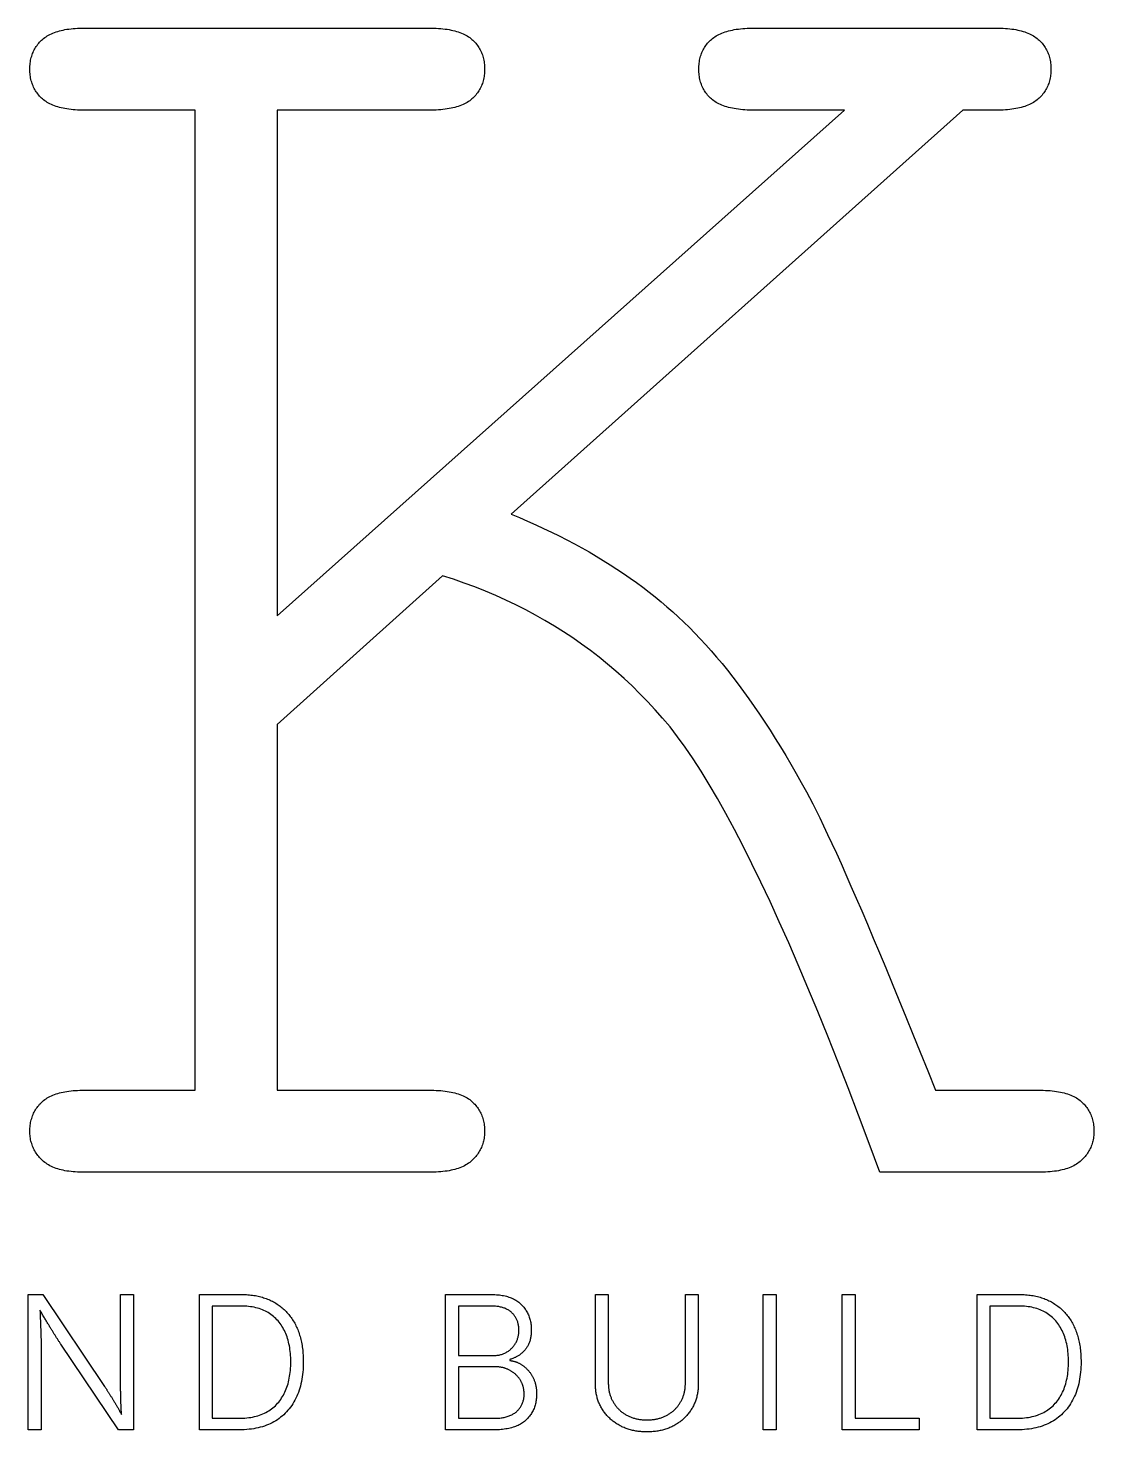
# Model space of a CAD drawing. Header units: millimetres. Extents: x 2.3 to 97.9, y 1.2 to 62.5.
# Drawn here: x 51.3 to 97.9, y 1.2 to 62.5 of the extents above; entities that cross this region are included whole.
import ezdxf

# ---------------------------------------------------------------- set-up
doc = ezdxf.new("R2010")
doc.units = ezdxf.units.MM
doc.layers.add('LK-GOLD', color=7, linetype='Continuous', true_color=0xc9a96e)

msp = doc.modelspace()

# ---------------------------------------------------------------- linework, layer by layer
at = {"layer": 'LK-GOLD'}
for points in [[(62.237, 32.068), (62.237, 16.089), (68.859, 16.089), (68.968, 16.088), (69.075, 16.085), (69.178, 16.081), (69.279, 16.075), (69.378, 16.068), (69.473, 16.058), (69.566, 16.047), (69.657, 16.034), (69.744, 16.02), (69.829, 16.004), (69.912, 15.986), (69.991, 15.966), (70.068, 15.945), (70.143, 15.922), (70.214, 15.897), (70.283, 15.87), (70.35, 15.842), (70.413, 15.812), (70.474, 15.781), (70.533, 15.748), (70.588, 15.713), (70.641, 15.676), (70.691, 15.638), (70.739, 15.598), (70.784, 15.556), (70.828, 15.513), (70.869, 15.47), (70.909, 15.425), (70.946, 15.379), (70.982, 15.332), (71.016, 15.284), (71.048, 15.234), (71.077, 15.184), (71.105, 15.132), (71.131, 15.08), (71.156, 15.026), (71.178, 14.971), (71.198, 14.915), (71.216, 14.858), (71.233, 14.8), (71.247, 14.741), (71.26, 14.68), (71.27, 14.619), (71.279, 14.556), (71.286, 14.492), (71.291, 14.428), (71.293, 14.362), (71.294, 14.294), (71.293, 14.231), (71.291, 14.168), (71.286, 14.106), (71.279, 14.045), (71.27, 13.985), (71.26, 13.926), (71.247, 13.868), (71.233, 13.81), (71.216, 13.754), (71.198, 13.698), (71.178, 13.643), (71.156, 13.589), (71.131, 13.537), (71.105, 13.484), (71.077, 13.433), (71.048, 13.383), (71.016, 13.334), (70.982, 13.285), (70.946, 13.237), (70.909, 13.191), (70.869, 13.145), (70.828, 13.1), (70.784, 13.056), (70.739, 13.013), (70.691, 12.971), (70.641, 12.931), (70.588, 12.893), (70.533, 12.856), (70.474, 12.821), (70.413, 12.788), (70.35, 12.757), (70.283, 12.728), (70.214, 12.7), (70.143, 12.674), (70.068, 12.65), (69.991, 12.628), (69.912, 12.608), (69.829, 12.589), (69.744, 12.572), (69.657, 12.557), (69.566, 12.544), (69.473, 12.532), (69.378, 12.522), (69.279, 12.514), (69.178, 12.508), (69.075, 12.504), (68.968, 12.501), (68.859, 12.5), (53.82, 12.5), (53.715, 12.501), (53.611, 12.504), (53.511, 12.508), (53.413, 12.514), (53.318, 12.522), (53.225, 12.532), (53.134, 12.544), (53.046, 12.557), (52.961, 12.572), (52.878, 12.589), (52.798, 12.608), (52.72, 12.628), (52.645, 12.65), (52.572, 12.674), (52.502, 12.7), (52.434, 12.728), (52.369, 12.757), (52.306, 12.788), (52.246, 12.821), (52.188, 12.856), (52.133, 12.893), (52.081, 12.931), (52.03, 12.971), (51.983, 13.013), (51.938, 13.056), (51.894, 13.1), (51.853, 13.145), (51.813, 13.191), (51.776, 13.237), (51.74, 13.285), (51.706, 13.334), (51.674, 13.383), (51.644, 13.433), (51.616, 13.484), (51.59, 13.537), (51.566, 13.589), (51.544, 13.643), (51.524, 13.698), (51.506, 13.754), (51.489, 13.81), (51.475, 13.868), (51.462, 13.926), (51.452, 13.985), (51.443, 14.045), (51.436, 14.106), (51.431, 14.168), (51.428, 14.231), (51.427, 14.294), (51.428, 14.362), (51.431, 14.428), (51.436, 14.492), (51.443, 14.556), (51.452, 14.619), (51.462, 14.68), (51.475, 14.741), (51.489, 14.8), (51.506, 14.858), (51.524, 14.915), (51.544, 14.971), (51.566, 15.026), (51.59, 15.08), (51.616, 15.132), (51.644, 15.184), (51.674, 15.234), (51.706, 15.284), (51.74, 15.332), (51.776, 15.379), (51.813, 15.425), (51.853, 15.47), (51.894, 15.513), (51.938, 15.556), (51.983, 15.598), (52.03, 15.638), (52.081, 15.676), (52.133, 15.713), (52.188, 15.748), (52.246, 15.781), (52.306, 15.812), (52.369, 15.842), (52.434, 15.87), (52.502, 15.897), (52.572, 15.922), (52.645, 15.945), (52.72, 15.966), (52.798, 15.986), (52.878, 16.004), (52.961, 16.02), (53.046, 16.034), (53.134, 16.047), (53.225, 16.058), (53.318, 16.068), (53.413, 16.075), (53.511, 16.081), (53.611, 16.085), (53.715, 16.088), (53.82, 16.089), (58.648, 16.089), (58.648, 58.899), (53.82, 58.899), (53.715, 58.9), (53.611, 58.902), (53.511, 58.907), (53.413, 58.913), (53.318, 58.92), (53.225, 58.93), (53.134, 58.941), (53.046, 58.954), (52.961, 58.968), (52.878, 58.984), (52.798, 59.002), (52.72, 59.022), (52.645, 59.043), (52.572, 59.066), (52.502, 59.091), (52.434, 59.117), (52.369, 59.145), (52.306, 59.175), (52.246, 59.207), (52.188, 59.24), (52.133, 59.275), (52.081, 59.312), (52.03, 59.35), (51.983, 59.39), (51.938, 59.432), (51.894, 59.474), (51.853, 59.518), (51.813, 59.563), (51.776, 59.609), (51.74, 59.656), (51.706, 59.704), (51.674, 59.753), (51.644, 59.804), (51.616, 59.855), (51.59, 59.908), (51.566, 59.962), (51.544, 60.017), (51.524, 60.073), (51.506, 60.13), (51.489, 60.188), (51.475, 60.247), (51.462, 60.308), (51.452, 60.369), (51.443, 60.432), (51.436, 60.495), (51.431, 60.56), (51.428, 60.626), (51.427, 60.693), (51.428, 60.76), (51.431, 60.826), (51.436, 60.891), (51.443, 60.955), (51.452, 61.018), (51.462, 61.079), (51.475, 61.14), (51.489, 61.199), (51.506, 61.257), (51.524, 61.314), (51.544, 61.37), (51.566, 61.425), (51.59, 61.479), (51.616, 61.531), (51.644, 61.583), (51.674, 61.633), (51.706, 61.683), (51.74, 61.731), (51.776, 61.778), (51.813, 61.824), (51.853, 61.869), (51.894, 61.912), (51.938, 61.955), (51.983, 61.996), (52.03, 62.037), (52.081, 62.075), (52.133, 62.112), (52.188, 62.147), (52.246, 62.18), (52.306, 62.211), (52.369, 62.241), (52.434, 62.269), (52.502, 62.296), (52.572, 62.321), (52.645, 62.344), (52.72, 62.365), (52.798, 62.385), (52.878, 62.402), (52.961, 62.419), (53.046, 62.433), (53.134, 62.446), (53.225, 62.457), (53.318, 62.466), (53.413, 62.474), (53.511, 62.48), (53.611, 62.484), (53.715, 62.487), (53.82, 62.488), (68.859, 62.488), (68.968, 62.487), (69.075, 62.484), (69.178, 62.48), (69.279, 62.474), (69.378, 62.466), (69.473, 62.457), (69.566, 62.446), (69.657, 62.433), (69.744, 62.419), (69.829, 62.402), (69.912, 62.385), (69.991, 62.365), (70.068, 62.344), (70.143, 62.321), (70.214, 62.296), (70.283, 62.269), (70.35, 62.241), (70.413, 62.211), (70.474, 62.18), (70.533, 62.147), (70.588, 62.112), (70.641, 62.075), (70.691, 62.037), (70.739, 61.996), (70.784, 61.955), (70.828, 61.912), (70.869, 61.869), (70.909, 61.824), (70.946, 61.778), (70.982, 61.731), (71.016, 61.683), (71.048, 61.633), (71.077, 61.583), (71.105, 61.531), (71.131, 61.479), (71.156, 61.425), (71.178, 61.37), (71.198, 61.314), (71.216, 61.257), (71.233, 61.199), (71.247, 61.14), (71.26, 61.079), (71.27, 61.018), (71.279, 60.955), (71.286, 60.891), (71.291, 60.826), (71.293, 60.76), (71.294, 60.693), (71.293, 60.626), (71.291, 60.56), (71.286, 60.495), (71.279, 60.432), (71.27, 60.369), (71.26, 60.308), (71.247, 60.247), (71.233, 60.188), (71.216, 60.13), (71.198, 60.073), (71.178, 60.017), (71.156, 59.962), (71.131, 59.908), (71.105, 59.855), (71.077, 59.804), (71.048, 59.753), (71.016, 59.704), (70.982, 59.656), (70.946, 59.609), (70.909, 59.563), (70.869, 59.518), (70.828, 59.474), (70.784, 59.432), (70.739, 59.39), (70.691, 59.35), (70.641, 59.312), (70.588, 59.275), (70.533, 59.24), (70.474, 59.207), (70.413, 59.175), (70.35, 59.145), (70.283, 59.117), (70.214, 59.091), (70.143, 59.066), (70.068, 59.043), (69.991, 59.022), (69.912, 59.002), (69.829, 58.984), (69.744, 58.968), (69.657, 58.954), (69.566, 58.941), (69.473, 58.93), (69.378, 58.92), (69.279, 58.913), (69.178, 58.907), (69.075, 58.902), (68.968, 58.9), (68.859, 58.899), (62.237, 58.899), (62.237, 36.81), (87.017, 58.899), (83.086, 58.899), (82.977, 58.9), (82.871, 58.902), (82.767, 58.907), (82.666, 58.913), (82.568, 58.92), (82.472, 58.93), (82.379, 58.941), (82.289, 58.954), (82.201, 58.968), (82.116, 58.984), (82.034, 59.002), (81.954, 59.022), (81.877, 59.043), (81.803, 59.066), (81.731, 59.091), (81.662, 59.117), (81.596, 59.145), (81.532, 59.175), (81.471, 59.207), (81.413, 59.24), (81.357, 59.275), (81.304, 59.312), (81.254, 59.35), (81.207, 59.39), (81.161, 59.432), (81.118, 59.474), (81.076, 59.518), (81.037, 59.563), (80.999, 59.609), (80.964, 59.656), (80.93, 59.704), (80.898, 59.753), (80.868, 59.804), (80.84, 59.855), (80.814, 59.908), (80.79, 59.962), (80.768, 60.017), (80.748, 60.073), (80.729, 60.13), (80.713, 60.188), (80.698, 60.247), (80.686, 60.308), (80.675, 60.369), (80.667, 60.432), (80.66, 60.495), (80.655, 60.56), (80.652, 60.626), (80.651, 60.693), (80.652, 60.76), (80.655, 60.826), (80.66, 60.891), (80.667, 60.955), (80.675, 61.018), (80.686, 61.079), (80.698, 61.14), (80.713, 61.199), (80.729, 61.257), (80.748, 61.314), (80.768, 61.37), (80.79, 61.425), (80.814, 61.479), (80.84, 61.531), (80.868, 61.583), (80.898, 61.633), (80.93, 61.683), (80.964, 61.731), (80.999, 61.778), (81.037, 61.824), (81.076, 61.869), (81.118, 61.912), (81.161, 61.955), (81.207, 61.996), (81.254, 62.037), (81.304, 62.075), (81.357, 62.112), (81.413, 62.147), (81.471, 62.18), (81.532, 62.211), (81.596, 62.241), (81.662, 62.269), (81.731, 62.296), (81.803, 62.321), (81.877, 62.344), (81.954, 62.365), (82.034, 62.385), (82.116, 62.402), (82.201, 62.419), (82.289, 62.433), (82.379, 62.446), (82.472, 62.457), (82.568, 62.466), (82.666, 62.474), (82.767, 62.48), (82.871, 62.484), (82.977, 62.487), (83.086, 62.488), (93.639, 62.488), (93.745, 62.487), (93.848, 62.484), (93.948, 62.48), (94.046, 62.474), (94.142, 62.466), (94.235, 62.457), (94.325, 62.446), (94.413, 62.433), (94.499, 62.419), (94.581, 62.402), (94.662, 62.385), (94.74, 62.365), (94.815, 62.344), (94.888, 62.321), (94.958, 62.296), (95.026, 62.269), (95.091, 62.241), (95.153, 62.211), (95.214, 62.18), (95.271, 62.147), (95.326, 62.112), (95.379, 62.075), (95.429, 62.037), (95.477, 61.996), (95.522, 61.955), (95.565, 61.912), (95.607, 61.869), (95.646, 61.824), (95.684, 61.778), (95.72, 61.731), (95.753, 61.683), (95.785, 61.633), (95.815, 61.583), (95.843, 61.531), (95.869, 61.479), (95.893, 61.425), (95.915, 61.37), (95.936, 61.314), (95.954, 61.257), (95.97, 61.199), (95.985, 61.14), (95.997, 61.079), (96.008, 61.018), (96.017, 60.955), (96.023, 60.891), (96.028, 60.826), (96.031, 60.76), (96.032, 60.693), (96.031, 60.626), (96.028, 60.56), (96.023, 60.495), (96.017, 60.432), (96.008, 60.369), (95.997, 60.308), (95.985, 60.247), (95.97, 60.188), (95.954, 60.13), (95.936, 60.073), (95.915, 60.017), (95.893, 59.962), (95.869, 59.908), (95.843, 59.855), (95.815, 59.804), (95.785, 59.753), (95.753, 59.704), (95.72, 59.656), (95.684, 59.609), (95.646, 59.563), (95.607, 59.518), (95.565, 59.474), (95.522, 59.432), (95.477, 59.39), (95.429, 59.35), (95.379, 59.312), (95.326, 59.275), (95.271, 59.24), (95.214, 59.207), (95.153, 59.175), (95.091, 59.145), (95.026, 59.117), (94.958, 59.091), (94.888, 59.066), (94.815, 59.043), (94.74, 59.022), (94.662, 59.002), (94.581, 58.984), (94.499, 58.968), (94.413, 58.954), (94.325, 58.941), (94.235, 58.93), (94.142, 58.92), (94.046, 58.913), (93.948, 58.907), (93.848, 58.902), (93.745, 58.9), (93.639, 58.899), (92.187, 58.899), (72.448, 41.254), (72.812, 41.103), (73.171, 40.948), (73.525, 40.791), (73.873, 40.631), (74.217, 40.467), (74.555, 40.3), (74.888, 40.131), (75.216, 39.958), (75.538, 39.782), (75.856, 39.603), (76.168, 39.42), (76.475, 39.235), (76.777, 39.046), (77.073, 38.855), (77.365, 38.66), (77.651, 38.462), (77.932, 38.261), (78.208, 38.057), (78.478, 37.85), (78.744, 37.64), (79.004, 37.426), (79.259, 37.21), (79.509, 36.99), (79.754, 36.768), (79.996, 36.539), (80.237, 36.303), (80.477, 36.059), (80.716, 35.807), (80.955, 35.548), (81.193, 35.28), (81.43, 35.005), (81.667, 34.722), (81.903, 34.43), (82.138, 34.131), (82.372, 33.825), (82.606, 33.51), (82.839, 33.187), (83.071, 32.857), (83.302, 32.518), (83.533, 32.172), (83.763, 31.818), (83.992, 31.456), (84.22, 31.087), (84.448, 30.709), (84.675, 30.324), (84.901, 29.93), (85.126, 29.529), (85.351, 29.12), (85.483, 28.875), (85.625, 28.605), (85.775, 28.309), (85.935, 27.986), (86.103, 27.638), (86.28, 27.264), (86.466, 26.864), (86.661, 26.438), (86.865, 25.986), (87.078, 25.508), (87.299, 25.004), (87.53, 24.474), (87.769, 23.918), (88.018, 23.336), (88.275, 22.728), (88.541, 22.094), (88.816, 21.434), (89.1, 20.749), (89.393, 20.037), (89.694, 19.299), (90.005, 18.536), (90.325, 17.746), (90.653, 16.93), (90.99, 16.089), (95.477, 16.089), (95.586, 16.088), (95.692, 16.085), (95.796, 16.081), (95.897, 16.075), (95.995, 16.068), (96.091, 16.058), (96.184, 16.047), (96.274, 16.034), (96.362, 16.02), (96.447, 16.004), (96.529, 15.986), (96.609, 15.966), (96.686, 15.945), (96.76, 15.922), (96.832, 15.897), (96.901, 15.87), (96.967, 15.842), (97.031, 15.812), (97.092, 15.781), (97.15, 15.748), (97.206, 15.713), (97.259, 15.676), (97.309, 15.638), (97.356, 15.598), (97.402, 15.556), (97.445, 15.513), (97.487, 15.47), (97.526, 15.425), (97.564, 15.379), (97.599, 15.332), (97.633, 15.284), (97.665, 15.234), (97.695, 15.184), (97.723, 15.132), (97.749, 15.08), (97.773, 15.026), (97.795, 14.971), (97.815, 14.915), (97.834, 14.858), (97.85, 14.8), (97.865, 14.741), (97.877, 14.68), (97.888, 14.619), (97.896, 14.556), (97.903, 14.492), (97.908, 14.428), (97.911, 14.362), (97.912, 14.294), (97.911, 14.231), (97.908, 14.168), (97.903, 14.106), (97.896, 14.045), (97.888, 13.985), (97.877, 13.926), (97.865, 13.868), (97.85, 13.81), (97.834, 13.754), (97.815, 13.698), (97.795, 13.643), (97.773, 13.589), (97.749, 13.537), (97.723, 13.484), (97.695, 13.433), (97.665, 13.383), (97.633, 13.334), (97.599, 13.285), (97.564, 13.237), (97.526, 13.191), (97.487, 13.145), (97.445, 13.1), (97.402, 13.056), (97.356, 13.013), (97.309, 12.971), (97.259, 12.931), (97.206, 12.893), (97.15, 12.856), (97.092, 12.821), (97.031, 12.788), (96.967, 12.757), (96.901, 12.728), (96.832, 12.7), (96.76, 12.674), (96.686, 12.65), (96.609, 12.628), (96.529, 12.608), (96.447, 12.589), (96.362, 12.572), (96.274, 12.557), (96.184, 12.544), (96.091, 12.532), (95.995, 12.522), (95.897, 12.514), (95.796, 12.508), (95.692, 12.504), (95.586, 12.501), (95.477, 12.5), (88.555, 12.5), (88.088, 13.766), (87.628, 14.994), (87.173, 16.184), (86.725, 17.336), (86.283, 18.449), (85.848, 19.524), (85.418, 20.561), (84.995, 21.56), (84.578, 22.521), (84.167, 23.443), (83.762, 24.327), (83.364, 25.173), (82.972, 25.981), (82.586, 26.751), (82.207, 27.482), (81.833, 28.175), (81.466, 28.83), (81.105, 29.447), (80.75, 30.026), (80.402, 30.566), (80.06, 31.068), (79.724, 31.532), (79.394, 31.958), (79.07, 32.346), (78.747, 32.71), (78.416, 33.064), (78.079, 33.41), (77.735, 33.747), (77.385, 34.074), (77.028, 34.392), (76.664, 34.702), (76.293, 35.002), (75.916, 35.293), (75.532, 35.574), (75.142, 35.847), (74.744, 36.111), (74.341, 36.365), (73.93, 36.61), (73.513, 36.847), (73.089, 37.074), (72.658, 37.292), (72.221, 37.501), (71.777, 37.7), (71.326, 37.891), (70.869, 38.072), (70.405, 38.245), (69.935, 38.408), (69.457, 38.562)], [(51.349, 1.25), (51.349, 7.161), (52, 7.161), (54.694, 3.146), (54.706, 3.128), (54.718, 3.109), (54.731, 3.089), (54.744, 3.07), (54.757, 3.05), (54.77, 3.029), (54.783, 3.009), (54.797, 2.988), (54.81, 2.967), (54.824, 2.945), (54.838, 2.923), (54.852, 2.901), (54.867, 2.878), (54.881, 2.855), (54.896, 2.832), (54.91, 2.809), (54.925, 2.785), (54.941, 2.761), (54.956, 2.736), (54.971, 2.711), (54.987, 2.686), (55.003, 2.661), (55.019, 2.635), (55.035, 2.609), (55.051, 2.582), (55.067, 2.556), (55.084, 2.529), (55.1, 2.502), (55.116, 2.475), (55.132, 2.448), (55.149, 2.42), (55.165, 2.392), (55.182, 2.364), (55.198, 2.336), (55.215, 2.308), (55.231, 2.279), (55.248, 2.25), (55.264, 2.221), (55.281, 2.192), (55.298, 2.163), (55.314, 2.133), (55.331, 2.103), (55.348, 2.073), (55.364, 2.043), (55.381, 2.013), (55.398, 1.982), (55.415, 1.951), (55.432, 1.92), (55.43, 1.953), (55.428, 1.985), (55.426, 2.017), (55.424, 2.049), (55.422, 2.08), (55.421, 2.112), (55.419, 2.143), (55.417, 2.174), (55.416, 2.205), (55.414, 2.236), (55.413, 2.267), (55.412, 2.297), (55.41, 2.328), (55.409, 2.358), (55.408, 2.388), (55.407, 2.418), (55.406, 2.447), (55.405, 2.477), (55.404, 2.506), (55.403, 2.535), (55.402, 2.564), (55.401, 2.593), (55.4, 2.622), (55.4, 2.65), (55.399, 2.679), (55.399, 2.707), (55.398, 2.734), (55.397, 2.762), (55.397, 2.789), (55.396, 2.816), (55.396, 2.842), (55.395, 2.869), (55.395, 2.895), (55.395, 2.92), (55.394, 2.946), (55.394, 2.971), (55.394, 2.996), (55.393, 3.02), (55.393, 3.044), (55.393, 3.068), (55.393, 3.092), (55.392, 3.115), (55.392, 3.138), (55.392, 3.161), (55.392, 3.184), (55.392, 3.206), (55.392, 3.228), (55.392, 3.25), (55.392, 7.161), (55.955, 7.161), (55.955, 1.25), (55.301, 1.25), (52.785, 4.987), (52.768, 5.013), (52.751, 5.038), (52.734, 5.064), (52.717, 5.09), (52.7, 5.116), (52.682, 5.142), (52.665, 5.168), (52.648, 5.194), (52.631, 5.22), (52.614, 5.247), (52.597, 5.273), (52.58, 5.3), (52.563, 5.326), (52.546, 5.353), (52.529, 5.38), (52.512, 5.407), (52.495, 5.434), (52.478, 5.461), (52.461, 5.488), (52.444, 5.516), (52.427, 5.543), (52.41, 5.571), (52.394, 5.598), (52.377, 5.626), (52.36, 5.654), (52.342, 5.683), (52.325, 5.712), (52.306, 5.742), (52.288, 5.773), (52.269, 5.804), (52.25, 5.835), (52.23, 5.868), (52.21, 5.901), (52.19, 5.935), (52.17, 5.969), (52.149, 6.004), (52.127, 6.039), (52.106, 6.075), (52.084, 6.112), (52.061, 6.15), (52.038, 6.188), (52.015, 6.226), (51.992, 6.265), (51.968, 6.305), (51.944, 6.346), (51.919, 6.387), (51.894, 6.429), (51.869, 6.471), (51.871, 6.431), (51.872, 6.392), (51.874, 6.353), (51.875, 6.315), (51.877, 6.277), (51.878, 6.239), (51.88, 6.201), (51.881, 6.164), (51.883, 6.127), (51.884, 6.09), (51.886, 6.054), (51.887, 6.018), (51.889, 5.983), (51.89, 5.947), (51.891, 5.912), (51.893, 5.878), (51.894, 5.843), (51.895, 5.809), (51.897, 5.776), (51.898, 5.742), (51.899, 5.709), (51.9, 5.676), (51.901, 5.644), (51.903, 5.612), (51.904, 5.58), (51.905, 5.549), (51.906, 5.519), (51.907, 5.488), (51.908, 5.459), (51.909, 5.43), (51.91, 5.401), (51.91, 5.373), (51.911, 5.345), (51.912, 5.318), (51.912, 5.292), (51.913, 5.265), (51.914, 5.24), (51.914, 5.215), (51.915, 5.19), (51.915, 5.166), (51.915, 5.142), (51.916, 5.119), (51.916, 5.097), (51.916, 5.075), (51.916, 5.053), (51.916, 5.032), (51.916, 5.011), (51.917, 4.991), (51.917, 1.25)], [(60.576, 1.25), (58.831, 1.25), (58.831, 7.161), (60.68, 7.161), (60.75, 7.161), (60.819, 7.159), (60.887, 7.156), (60.955, 7.151), (61.021, 7.146), (61.087, 7.139), (61.152, 7.131), (61.216, 7.122), (61.279, 7.112), (61.342, 7.1), (61.403, 7.087), (61.464, 7.073), (61.524, 7.058), (61.583, 7.041), (61.641, 7.023), (61.699, 7.004), (61.755, 6.984), (61.811, 6.963), (61.866, 6.94), (61.92, 6.916), (61.973, 6.891), (62.025, 6.865), (62.077, 6.837), (62.128, 6.808), (62.177, 6.778), (62.226, 6.747), (62.274, 6.715), (62.321, 6.682), (62.367, 6.648), (62.412, 6.613), (62.455, 6.576), (62.498, 6.539), (62.54, 6.5), (62.581, 6.461), (62.621, 6.42), (62.66, 6.379), (62.698, 6.336), (62.735, 6.292), (62.771, 6.247), (62.806, 6.202), (62.841, 6.155), (62.874, 6.107), (62.906, 6.058), (62.937, 6.008), (62.967, 5.956), (62.996, 5.904), (63.025, 5.851), (63.052, 5.797), (63.078, 5.741), (63.103, 5.685), (63.127, 5.628), (63.15, 5.57), (63.172, 5.511), (63.193, 5.451), (63.212, 5.39), (63.231, 5.329), (63.248, 5.266), (63.264, 5.203), (63.279, 5.139), (63.293, 5.073), (63.306, 5.007), (63.318, 4.94), (63.328, 4.873), (63.338, 4.804), (63.346, 4.734), (63.353, 4.664), (63.359, 4.592), (63.364, 4.52), (63.368, 4.447), (63.371, 4.372), (63.373, 4.297), (63.373, 4.221), (63.372, 4.106), (63.368, 3.993), (63.362, 3.882), (63.353, 3.773), (63.342, 3.666), (63.328, 3.561), (63.311, 3.459), (63.292, 3.358), (63.271, 3.26), (63.247, 3.163), (63.22, 3.069), (63.191, 2.977), (63.159, 2.887), (63.125, 2.799), (63.088, 2.714), (63.049, 2.63), (63.007, 2.549), (62.963, 2.469), (62.916, 2.392), (62.866, 2.317), (62.814, 2.244), (62.76, 2.173), (62.703, 2.104), (62.643, 2.038), (62.581, 1.973), (62.517, 1.912), (62.451, 1.853), (62.383, 1.797), (62.313, 1.744), (62.24, 1.693), (62.166, 1.645), (62.089, 1.6), (62.011, 1.558), (61.93, 1.518), (61.847, 1.481), (61.762, 1.447), (61.674, 1.415), (61.585, 1.387), (61.494, 1.361), (61.4, 1.338), (61.305, 1.317), (61.207, 1.299), (61.107, 1.284), (61.005, 1.272), (60.901, 1.262), (60.795, 1.255), (60.687, 1.251), (60.576, 1.25)], [(69.585, 1.25), (69.585, 7.161), (71.596, 7.161), (71.668, 7.16), (71.737, 7.158), (71.806, 7.154), (71.873, 7.149), (71.938, 7.142), (72.002, 7.134), (72.064, 7.124), (72.125, 7.112), (72.185, 7.099), (72.243, 7.085), (72.299, 7.069), (72.354, 7.051), (72.407, 7.032), (72.459, 7.011), (72.51, 6.989), (72.559, 6.966), (72.606, 6.94), (72.652, 6.914), (72.697, 6.885), (72.74, 6.855), (72.782, 6.824), (72.822, 6.791), (72.86, 6.757), (72.897, 6.721), (72.933, 6.684), (72.967, 6.646), (73, 6.607), (73.031, 6.568), (73.06, 6.528), (73.088, 6.487), (73.115, 6.445), (73.14, 6.403), (73.163, 6.359), (73.185, 6.315), (73.206, 6.271), (73.225, 6.225), (73.242, 6.179), (73.258, 6.132), (73.272, 6.084), (73.285, 6.035), (73.297, 5.986), (73.307, 5.935), (73.315, 5.884), (73.322, 5.833), (73.327, 5.78), (73.331, 5.727), (73.333, 5.673), (73.334, 5.618), (73.333, 5.572), (73.332, 5.527), (73.33, 5.483), (73.326, 5.439), (73.322, 5.397), (73.317, 5.355), (73.311, 5.314), (73.304, 5.274), (73.296, 5.235), (73.287, 5.196), (73.277, 5.159), (73.266, 5.122), (73.254, 5.086), (73.241, 5.051), (73.228, 5.017), (73.213, 4.983), (73.198, 4.951), (73.181, 4.919), (73.164, 4.888), (73.145, 4.858), (73.126, 4.828), (73.106, 4.8), (73.084, 4.772), (73.062, 4.745), (73.039, 4.719), (73.016, 4.694), (72.992, 4.669), (72.968, 4.645), (72.943, 4.622), (72.918, 4.6), (72.893, 4.578), (72.867, 4.557), (72.84, 4.537), (72.813, 4.518), (72.786, 4.499), (72.758, 4.481), (72.73, 4.464), (72.701, 4.448), (72.672, 4.432), (72.642, 4.417), (72.612, 4.403), (72.582, 4.39), (72.551, 4.377), (72.52, 4.365), (72.488, 4.354), (72.456, 4.343), (72.423, 4.334), (72.39, 4.325), (72.39, 4.277), (72.413, 4.275), (72.437, 4.273), (72.46, 4.27), (72.483, 4.266), (72.506, 4.262), (72.53, 4.257), (72.553, 4.252), (72.576, 4.246), (72.599, 4.24), (72.622, 4.233), (72.645, 4.225), (72.668, 4.217), (72.691, 4.208), (72.714, 4.199), (72.737, 4.189), (72.76, 4.179), (72.783, 4.168), (72.805, 4.157), (72.828, 4.145), (72.851, 4.132), (72.873, 4.119), (72.896, 4.106), (72.919, 4.091), (72.941, 4.077), (72.963, 4.061), (72.985, 4.046), (73.007, 4.029), (73.028, 4.013), (73.049, 3.995), (73.07, 3.978), (73.091, 3.959), (73.111, 3.94), (73.13, 3.921), (73.15, 3.901), (73.169, 3.881), (73.188, 3.86), (73.206, 3.839), (73.224, 3.817), (73.242, 3.795), (73.259, 3.773), (73.277, 3.749), (73.293, 3.726), (73.31, 3.701), (73.326, 3.677), (73.342, 3.651), (73.357, 3.626), (73.373, 3.6), (73.387, 3.573), (73.402, 3.546), (73.416, 3.518), (73.429, 3.49), (73.441, 3.462), (73.453, 3.433), (73.465, 3.404), (73.475, 3.374), (73.486, 3.344), (73.495, 3.313), (73.504, 3.282), (73.512, 3.251), (73.52, 3.219), (73.527, 3.187), (73.533, 3.154), (73.539, 3.121), (73.544, 3.088), (73.549, 3.054), (73.553, 3.02), (73.556, 2.985), (73.559, 2.95), (73.561, 2.914), (73.563, 2.878), (73.564, 2.842), (73.564, 2.805), (73.563, 2.749), (73.561, 2.694), (73.557, 2.64), (73.551, 2.587), (73.544, 2.534), (73.536, 2.483), (73.525, 2.432), (73.514, 2.382), (73.5, 2.332), (73.485, 2.284), (73.469, 2.236), (73.451, 2.189), (73.431, 2.143), (73.41, 2.098), (73.387, 2.054), (73.363, 2.01), (73.337, 1.967), (73.31, 1.925), (73.281, 1.884), (73.25, 1.844), (73.218, 1.804), (73.184, 1.765), (73.149, 1.727), (73.112, 1.69), (73.073, 1.654), (73.033, 1.62), (72.991, 1.587), (72.947, 1.556), (72.902, 1.526), (72.854, 1.498), (72.805, 1.471), (72.755, 1.446), (72.702, 1.422), (72.648, 1.4), (72.592, 1.379), (72.534, 1.36), (72.475, 1.343), (72.414, 1.326), (72.351, 1.312), (72.286, 1.299), (72.22, 1.287), (72.152, 1.278), (72.082, 1.269), (72.011, 1.262), (71.938, 1.257), (71.862, 1.253), (71.786, 1.251), (71.707, 1.25)], [(78.384, 1.159), (78.328, 1.159), (78.274, 1.161), (78.219, 1.163), (78.166, 1.166), (78.113, 1.171), (78.06, 1.176), (78.008, 1.182), (77.957, 1.189), (77.906, 1.197), (77.856, 1.206), (77.806, 1.216), (77.757, 1.227), (77.708, 1.238), (77.66, 1.251), (77.612, 1.265), (77.565, 1.28), (77.519, 1.295), (77.473, 1.312), (77.428, 1.329), (77.383, 1.347), (77.339, 1.367), (77.295, 1.387), (77.252, 1.408), (77.209, 1.431), (77.167, 1.454), (77.126, 1.477), (77.086, 1.502), (77.046, 1.527), (77.007, 1.553), (76.969, 1.579), (76.932, 1.606), (76.896, 1.634), (76.86, 1.663), (76.825, 1.692), (76.791, 1.722), (76.757, 1.753), (76.725, 1.784), (76.693, 1.816), (76.662, 1.849), (76.632, 1.883), (76.602, 1.917), (76.574, 1.952), (76.546, 1.988), (76.519, 2.024), (76.492, 2.061), (76.467, 2.099), (76.442, 2.137), (76.418, 2.176), (76.395, 2.216), (76.372, 2.256), (76.351, 2.297), (76.331, 2.338), (76.312, 2.38), (76.294, 2.422), (76.276, 2.464), (76.26, 2.507), (76.245, 2.551), (76.231, 2.595), (76.217, 2.639), (76.205, 2.684), (76.194, 2.729), (76.183, 2.775), (76.174, 2.821), (76.166, 2.868), (76.158, 2.915), (76.152, 2.962), (76.146, 3.01), (76.142, 3.059), (76.139, 3.108), (76.136, 3.157), (76.135, 3.207), (76.134, 3.257), (76.134, 7.161), (76.697, 7.161), (76.697, 3.297), (76.698, 3.259), (76.699, 3.22), (76.701, 3.183), (76.703, 3.145), (76.707, 3.108), (76.711, 3.071), (76.715, 3.035), (76.721, 2.999), (76.727, 2.963), (76.734, 2.928), (76.742, 2.892), (76.75, 2.858), (76.759, 2.823), (76.769, 2.789), (76.78, 2.756), (76.791, 2.722), (76.803, 2.689), (76.816, 2.657), (76.829, 2.624), (76.843, 2.592), (76.858, 2.561), (76.874, 2.529), (76.891, 2.499), (76.908, 2.468), (76.926, 2.438), (76.944, 2.408), (76.963, 2.379), (76.982, 2.351), (77.003, 2.323), (77.023, 2.295), (77.045, 2.268), (77.067, 2.242), (77.089, 2.216), (77.112, 2.191), (77.136, 2.166), (77.16, 2.142), (77.185, 2.118), (77.21, 2.095), (77.236, 2.072), (77.263, 2.05), (77.29, 2.029), (77.318, 2.008), (77.346, 1.987), (77.375, 1.967), (77.405, 1.948), (77.435, 1.929), (77.466, 1.91), (77.497, 1.893), (77.529, 1.876), (77.561, 1.859), (77.594, 1.843), (77.627, 1.828), (77.66, 1.814), (77.694, 1.801), (77.729, 1.788), (77.764, 1.776), (77.799, 1.765), (77.835, 1.754), (77.871, 1.744), (77.908, 1.735), (77.945, 1.727), (77.983, 1.719), (78.021, 1.712), (78.059, 1.706), (78.098, 1.7), (78.138, 1.696), (78.178, 1.692), (78.218, 1.688), (78.259, 1.686), (78.3, 1.684), (78.341, 1.683), (78.384, 1.682), (78.426, 1.683), (78.467, 1.684), (78.508, 1.686), (78.549, 1.688), (78.59, 1.692), (78.629, 1.696), (78.669, 1.7), (78.708, 1.706), (78.746, 1.712), (78.784, 1.719), (78.822, 1.727), (78.859, 1.735), (78.896, 1.744), (78.932, 1.754), (78.968, 1.765), (79.003, 1.776), (79.038, 1.788), (79.073, 1.801), (79.107, 1.814), (79.14, 1.828), (79.173, 1.843), (79.206, 1.859), (79.238, 1.876), (79.27, 1.893), (79.302, 1.91), (79.332, 1.929), (79.362, 1.948), (79.392, 1.967), (79.421, 1.987), (79.449, 2.008), (79.477, 2.029), (79.504, 2.05), (79.53, 2.072), (79.556, 2.095), (79.582, 2.118), (79.606, 2.142), (79.631, 2.166), (79.654, 2.191), (79.677, 2.216), (79.7, 2.242), (79.721, 2.268), (79.743, 2.295), (79.763, 2.323), (79.783, 2.351), (79.803, 2.379), (79.821, 2.408), (79.84, 2.438), (79.857, 2.468), (79.874, 2.499), (79.891, 2.529), (79.906, 2.561), (79.921, 2.592), (79.935, 2.624), (79.949, 2.657), (79.961, 2.689), (79.973, 2.722), (79.984, 2.756), (79.995, 2.789), (80.005, 2.823), (80.014, 2.858), (80.022, 2.892), (80.03, 2.928), (80.036, 2.963), (80.043, 2.999), (80.048, 3.035), (80.053, 3.071), (80.057, 3.108), (80.06, 3.145), (80.062, 3.183), (80.064, 3.22), (80.065, 3.259), (80.066, 3.297), (80.066, 7.161), (80.629, 7.161), (80.629, 3.257), (80.629, 3.207), (80.627, 3.157), (80.625, 3.108), (80.621, 3.059), (80.617, 3.01), (80.611, 2.962), (80.605, 2.915), (80.598, 2.868), (80.589, 2.821), (80.58, 2.775), (80.569, 2.729), (80.558, 2.684), (80.546, 2.639), (80.533, 2.595), (80.518, 2.551), (80.503, 2.507), (80.487, 2.464), (80.469, 2.422), (80.451, 2.38), (80.432, 2.338), (80.412, 2.297), (80.391, 2.256), (80.369, 2.216), (80.345, 2.176), (80.321, 2.137), (80.297, 2.099), (80.271, 2.061), (80.245, 2.024), (80.218, 1.988), (80.19, 1.952), (80.161, 1.917), (80.132, 1.883), (80.101, 1.849), (80.07, 1.816), (80.039, 1.784), (80.006, 1.753), (79.973, 1.722), (79.939, 1.692), (79.904, 1.663), (79.868, 1.634), (79.832, 1.606), (79.795, 1.579), (79.757, 1.553), (79.718, 1.527), (79.679, 1.502), (79.639, 1.477), (79.598, 1.454), (79.556, 1.431), (79.513, 1.408), (79.47, 1.387), (79.427, 1.367), (79.383, 1.347), (79.338, 1.329), (79.293, 1.312), (79.247, 1.295), (79.201, 1.28), (79.154, 1.265), (79.106, 1.251), (79.058, 1.238), (79.01, 1.227), (78.961, 1.216), (78.911, 1.206), (78.861, 1.197), (78.81, 1.189), (78.759, 1.182), (78.707, 1.176), (78.654, 1.171), (78.601, 1.166), (78.548, 1.163), (78.494, 1.161), (78.439, 1.159), (78.384, 1.159)], [(84.028, 7.161), (84.028, 1.25), (83.465, 1.25), (83.465, 7.161)], [(86.908, 1.25), (86.908, 7.161), (87.475, 7.161), (87.475, 1.754), (90.284, 1.754), (90.284, 1.25)], [(94.552, 1.25), (92.807, 1.25), (92.807, 7.161), (94.655, 7.161), (94.725, 7.161), (94.794, 7.159), (94.863, 7.156), (94.93, 7.151), (94.997, 7.146), (95.063, 7.139), (95.128, 7.131), (95.192, 7.122), (95.255, 7.112), (95.318, 7.1), (95.379, 7.087), (95.44, 7.073), (95.5, 7.058), (95.559, 7.041), (95.617, 7.023), (95.674, 7.004), (95.731, 6.984), (95.787, 6.963), (95.842, 6.94), (95.896, 6.916), (95.949, 6.891), (96.001, 6.865), (96.053, 6.837), (96.103, 6.808), (96.153, 6.778), (96.202, 6.747), (96.25, 6.715), (96.297, 6.682), (96.342, 6.648), (96.387, 6.613), (96.431, 6.576), (96.474, 6.539), (96.516, 6.5), (96.557, 6.461), (96.597, 6.42), (96.636, 6.379), (96.674, 6.336), (96.711, 6.292), (96.747, 6.247), (96.782, 6.202), (96.816, 6.155), (96.849, 6.107), (96.882, 6.058), (96.913, 6.008), (96.943, 5.956), (96.972, 5.904), (97.001, 5.851), (97.028, 5.797), (97.054, 5.741), (97.079, 5.685), (97.103, 5.628), (97.126, 5.57), (97.148, 5.511), (97.168, 5.451), (97.188, 5.39), (97.206, 5.329), (97.224, 5.266), (97.24, 5.203), (97.255, 5.139), (97.269, 5.073), (97.282, 5.007), (97.293, 4.94), (97.304, 4.873), (97.313, 4.804), (97.322, 4.734), (97.329, 4.664), (97.335, 4.592), (97.34, 4.52), (97.344, 4.447), (97.347, 4.372), (97.349, 4.297), (97.349, 4.221), (97.348, 4.106), (97.344, 3.993), (97.338, 3.882), (97.329, 3.773), (97.317, 3.666), (97.303, 3.561), (97.287, 3.459), (97.268, 3.358), (97.246, 3.26), (97.222, 3.163), (97.196, 3.069), (97.167, 2.977), (97.135, 2.887), (97.101, 2.799), (97.064, 2.714), (97.025, 2.63), (96.983, 2.549), (96.939, 2.469), (96.892, 2.392), (96.842, 2.317), (96.79, 2.244), (96.736, 2.173), (96.679, 2.104), (96.619, 2.038), (96.557, 1.973), (96.493, 1.912), (96.427, 1.853), (96.359, 1.797), (96.289, 1.744), (96.216, 1.693), (96.142, 1.645), (96.065, 1.6), (95.986, 1.558), (95.905, 1.518), (95.822, 1.481), (95.737, 1.447), (95.65, 1.415), (95.561, 1.387), (95.47, 1.361), (95.376, 1.338), (95.28, 1.317), (95.183, 1.299), (95.083, 1.284), (94.981, 1.272), (94.877, 1.262), (94.771, 1.255), (94.663, 1.251), (94.552, 1.25)], [(59.394, 1.754), (60.545, 1.754), (60.638, 1.755), (60.729, 1.758), (60.819, 1.764), (60.906, 1.772), (60.992, 1.782), (61.075, 1.795), (61.157, 1.81), (61.237, 1.827), (61.315, 1.846), (61.39, 1.867), (61.464, 1.891), (61.536, 1.917), (61.607, 1.946), (61.675, 1.977), (61.741, 2.01), (61.805, 2.045), (61.868, 2.082), (61.928, 2.122), (61.987, 2.164), (62.043, 2.208), (62.098, 2.255), (62.151, 2.304), (62.202, 2.355), (62.251, 2.408), (62.298, 2.464), (62.342, 2.521), (62.385, 2.58), (62.426, 2.641), (62.465, 2.703), (62.502, 2.767), (62.537, 2.833), (62.57, 2.901), (62.601, 2.97), (62.63, 3.041), (62.657, 3.114), (62.682, 3.189), (62.705, 3.265), (62.726, 3.344), (62.745, 3.424), (62.762, 3.505), (62.777, 3.589), (62.79, 3.674), (62.801, 3.761), (62.81, 3.849), (62.817, 3.94), (62.822, 4.032), (62.825, 4.126), (62.826, 4.221), (62.825, 4.316), (62.822, 4.408), (62.817, 4.498), (62.81, 4.587), (62.802, 4.675), (62.791, 4.76), (62.778, 4.844), (62.764, 4.926), (62.747, 5.007), (62.729, 5.085), (62.709, 5.162), (62.687, 5.238), (62.662, 5.311), (62.636, 5.383), (62.608, 5.453), (62.578, 5.522), (62.546, 5.589), (62.512, 5.654), (62.477, 5.717), (62.439, 5.779), (62.399, 5.839), (62.357, 5.897), (62.314, 5.954), (62.268, 6.009), (62.221, 6.062), (62.172, 6.112), (62.121, 6.161), (62.069, 6.207), (62.014, 6.251), (61.958, 6.293), (61.9, 6.332), (61.84, 6.369), (61.779, 6.404), (61.715, 6.437), (61.65, 6.467), (61.584, 6.495), (61.515, 6.521), (61.445, 6.545), (61.373, 6.566), (61.299, 6.585), (61.223, 6.602), (61.146, 6.617), (61.066, 6.629), (60.985, 6.639), (60.903, 6.647), (60.818, 6.653), (60.732, 6.656), (60.644, 6.657), (59.394, 6.657)], [(70.148, 4.491), (71.636, 4.491), (71.679, 4.492), (71.721, 4.493), (71.763, 4.496), (71.803, 4.5), (71.844, 4.505), (71.883, 4.511), (71.922, 4.518), (71.96, 4.527), (71.997, 4.536), (72.034, 4.546), (72.07, 4.558), (72.105, 4.571), (72.14, 4.584), (72.173, 4.599), (72.206, 4.615), (72.239, 4.632), (72.271, 4.651), (72.302, 4.67), (72.332, 4.69), (72.362, 4.712), (72.39, 4.734), (72.419, 4.758), (72.446, 4.783), (72.473, 4.809), (72.499, 4.835), (72.524, 4.863), (72.547, 4.891), (72.57, 4.919), (72.591, 4.948), (72.612, 4.978), (72.631, 5.008), (72.649, 5.038), (72.666, 5.07), (72.682, 5.101), (72.697, 5.134), (72.711, 5.167), (72.724, 5.2), (72.735, 5.234), (72.746, 5.269), (72.755, 5.304), (72.763, 5.34), (72.771, 5.376), (72.777, 5.413), (72.782, 5.451), (72.785, 5.489), (72.788, 5.527), (72.79, 5.566), (72.79, 5.606), (72.79, 5.644), (72.788, 5.682), (72.786, 5.719), (72.782, 5.756), (72.777, 5.792), (72.771, 5.828), (72.765, 5.862), (72.757, 5.897), (72.748, 5.93), (72.738, 5.963), (72.727, 5.996), (72.714, 6.028), (72.701, 6.059), (72.687, 6.09), (72.672, 6.12), (72.655, 6.149), (72.638, 6.178), (72.62, 6.206), (72.6, 6.234), (72.58, 6.261), (72.558, 6.288), (72.535, 6.314), (72.512, 6.339), (72.487, 6.364), (72.461, 6.388), (72.434, 6.411), (72.406, 6.433), (72.377, 6.454), (72.348, 6.473), (72.317, 6.492), (72.285, 6.51), (72.252, 6.527), (72.218, 6.543), (72.183, 6.558), (72.147, 6.571), (72.109, 6.584), (72.071, 6.596), (72.032, 6.606), (71.992, 6.616), (71.951, 6.625), (71.909, 6.632), (71.865, 6.639), (71.821, 6.645), (71.776, 6.649), (71.729, 6.653), (71.682, 6.655), (71.634, 6.657), (71.584, 6.657), (70.148, 6.657)], [(93.37, 1.754), (94.52, 1.754), (94.614, 1.755), (94.705, 1.758), (94.794, 1.764), (94.882, 1.772), (94.967, 1.782), (95.051, 1.795), (95.133, 1.81), (95.213, 1.827), (95.29, 1.846), (95.366, 1.867), (95.44, 1.891), (95.512, 1.917), (95.582, 1.946), (95.651, 1.977), (95.717, 2.01), (95.781, 2.045), (95.844, 2.082), (95.904, 2.122), (95.963, 2.164), (96.019, 2.208), (96.074, 2.255), (96.127, 2.304), (96.177, 2.355), (96.226, 2.408), (96.273, 2.464), (96.318, 2.521), (96.361, 2.58), (96.402, 2.641), (96.441, 2.703), (96.478, 2.767), (96.513, 2.833), (96.546, 2.901), (96.577, 2.97), (96.606, 3.041), (96.633, 3.114), (96.658, 3.189), (96.681, 3.265), (96.702, 3.344), (96.721, 3.424), (96.738, 3.505), (96.753, 3.589), (96.766, 3.674), (96.777, 3.761), (96.786, 3.849), (96.793, 3.94), (96.798, 4.032), (96.801, 4.126), (96.802, 4.221), (96.801, 4.316), (96.798, 4.408), (96.793, 4.498), (96.786, 4.587), (96.777, 4.675), (96.767, 4.76), (96.754, 4.844), (96.74, 4.926), (96.723, 5.007), (96.705, 5.085), (96.685, 5.162), (96.662, 5.238), (96.638, 5.311), (96.612, 5.383), (96.584, 5.453), (96.554, 5.522), (96.522, 5.589), (96.488, 5.654), (96.452, 5.717), (96.415, 5.779), (96.375, 5.839), (96.333, 5.897), (96.29, 5.954), (96.244, 6.009), (96.197, 6.062), (96.148, 6.112), (96.097, 6.161), (96.044, 6.207), (95.99, 6.251), (95.934, 6.293), (95.876, 6.332), (95.816, 6.369), (95.754, 6.404), (95.691, 6.437), (95.626, 6.467), (95.559, 6.495), (95.491, 6.521), (95.42, 6.545), (95.348, 6.566), (95.274, 6.585), (95.199, 6.602), (95.121, 6.617), (95.042, 6.629), (94.961, 6.639), (94.878, 6.647), (94.794, 6.653), (94.708, 6.656), (94.62, 6.657), (93.37, 6.657)], [(70.148, 1.754), (71.695, 1.754), (71.751, 1.754), (71.805, 1.756), (71.859, 1.759), (71.91, 1.762), (71.961, 1.767), (72.011, 1.773), (72.059, 1.779), (72.106, 1.787), (72.152, 1.796), (72.197, 1.806), (72.24, 1.817), (72.283, 1.829), (72.324, 1.842), (72.363, 1.856), (72.402, 1.871), (72.439, 1.887), (72.476, 1.904), (72.511, 1.922), (72.544, 1.942), (72.577, 1.962), (72.608, 1.983), (72.638, 2.006), (72.667, 2.029), (72.695, 2.053), (72.722, 2.079), (72.747, 2.104), (72.771, 2.131), (72.795, 2.158), (72.817, 2.185), (72.837, 2.213), (72.857, 2.241), (72.876, 2.27), (72.893, 2.3), (72.91, 2.33), (72.925, 2.361), (72.939, 2.392), (72.952, 2.424), (72.964, 2.456), (72.975, 2.489), (72.984, 2.522), (72.993, 2.556), (73, 2.591), (73.006, 2.626), (73.011, 2.661), (73.015, 2.698), (73.018, 2.734), (73.02, 2.771), (73.02, 2.809), (73.02, 2.837), (73.019, 2.864), (73.018, 2.891), (73.016, 2.919), (73.013, 2.945), (73.01, 2.972), (73.007, 2.998), (73.002, 3.024), (72.998, 3.05), (72.992, 3.076), (72.986, 3.102), (72.98, 3.127), (72.973, 3.152), (72.965, 3.177), (72.957, 3.202), (72.948, 3.226), (72.939, 3.25), (72.929, 3.274), (72.919, 3.298), (72.907, 3.322), (72.896, 3.345), (72.884, 3.368), (72.871, 3.391), (72.858, 3.414), (72.844, 3.437), (72.83, 3.459), (72.815, 3.48), (72.8, 3.502), (72.784, 3.523), (72.768, 3.543), (72.752, 3.563), (72.735, 3.583), (72.718, 3.602), (72.7, 3.621), (72.682, 3.64), (72.663, 3.658), (72.644, 3.676), (72.624, 3.693), (72.604, 3.71), (72.584, 3.727), (72.563, 3.743), (72.541, 3.759), (72.519, 3.775), (72.497, 3.79), (72.474, 3.805), (72.451, 3.819), (72.428, 3.833), (72.404, 3.847), (72.379, 3.86), (72.354, 3.872), (72.329, 3.884), (72.304, 3.896), (72.278, 3.907), (72.251, 3.917), (72.225, 3.927), (72.198, 3.936), (72.171, 3.944), (72.143, 3.953), (72.115, 3.96), (72.087, 3.967), (72.058, 3.974), (72.029, 3.979), (72, 3.985), (71.97, 3.989), (71.94, 3.994), (71.909, 3.997), (71.878, 4), (71.847, 4.003), (71.816, 4.005), (71.784, 4.006), (71.752, 4.007), (71.719, 4.007), (70.148, 4.007)]]:
    msp.add_lwpolyline(points, close=True, dxfattribs=at)

doc.saveas('drawing.dxf')
